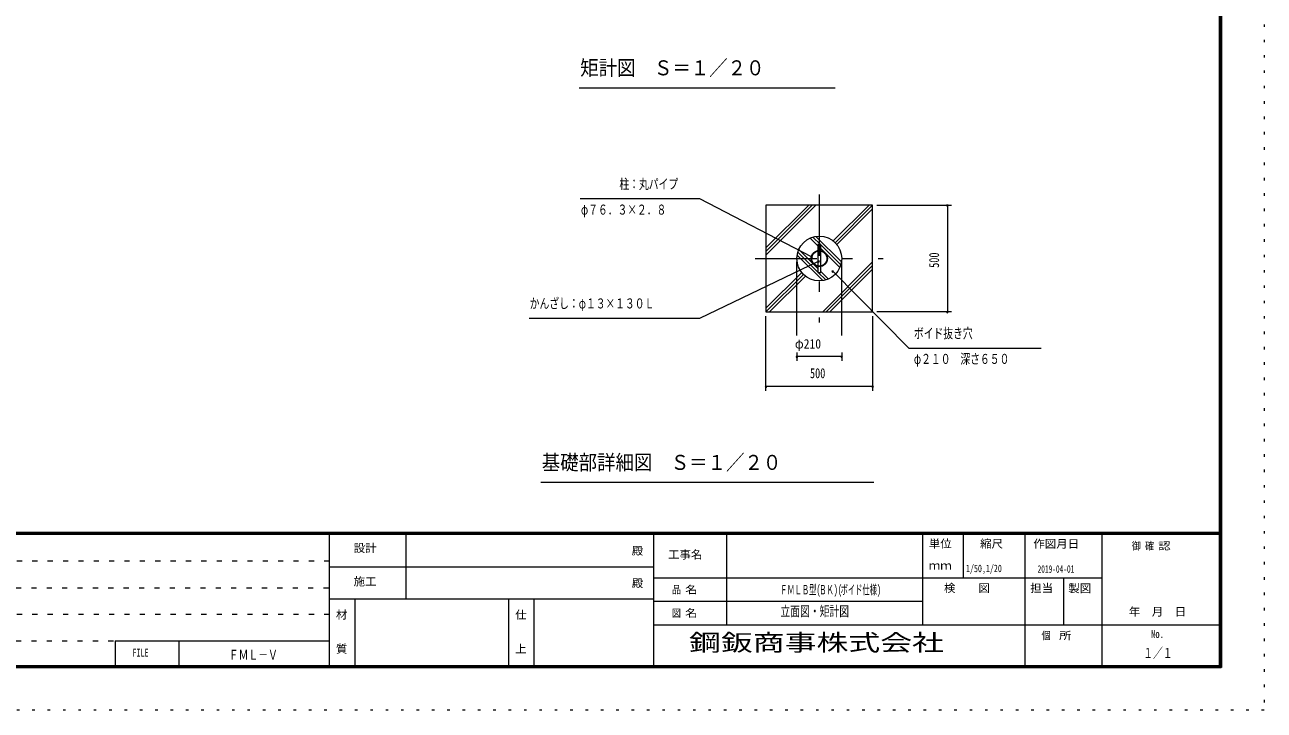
# Model space of a CAD drawing. Units: millimetres, scale not verified, with parts at other scales. Extents: x -23246 to 23254, y -10500 to 10500.
# Drawn here: x 8736 to 23254, y -10500 to -2465 of the extents above; entities that cross this region are included whole.
import ezdxf
from ezdxf.enums import TextEntityAlignment as Align

# ---------------------------------------------------------------- set-up
doc = ezdxf.new("R2010")
doc.units = ezdxf.units.MM
doc.header["$LTSCALE"] = 60
for name, pattern in [('USER1', [3, 1, -2]), ('USER3', [24, 12, -5, 2, -5]), ('USER4', [3, 0.5, -2.5])]:
    doc.linetypes.add(name, pattern=pattern)
doc.layers.add('0-1_0-F1TEXT', color=7, linetype='Continuous')
doc.layers.add('0-E_2-5DIM', color=7, linetype='Continuous')
for name, color, linetype, lineweight in [('0-6_2-03BODL', 7, 'Continuous', 18), ('0-8_2-23CENTER', 3, 'USER3', 18), ('0-A_2-53DIM', 3, 'Continuous', 18), ('0-B_2-63HATCH', 2, 'Continuous', 18), ('0-C_F-F4PAPAER', 5, 'Continuous', 18), ('0-D_F-E_J_ADD', 5, 'USER4', 18)]:
    doc.layers.add(name, color=color, linetype=linetype, lineweight=lineweight)
doc.styles.add('ＭＳ ゴシック', font='')
doc.styles.get('ＭＳ ゴシック').set_extended_font_data('MS Gothic')

msp = doc.modelspace()

# ---------------------------------------------------------------- linework, layer by layer
at = {"layer": '0-6_2-03BODL'}
for p, q in [((18026.08, -5118.2), (18026.08, -5291.94)), ((18058.58, -5291.94), (18058.58, -5118.2)), ((18026.08, -5299.05), (18026.08, -5367.57))]:
    msp.add_line(p, q, dxfattribs=at)
msp.add_lwpolyline([(17417.33, -5830.07), (18667.33, -5830.07), (18667.33, -4580.07), (17417.33, -4580.07)], close=True, dxfattribs=at)
for points in [[(18058.58, -5111.09), (18058.58, -5042.57), (18026.08, -5042.57), (18026.08, -5111.09)], [(18026.08, -5367.57), (18058.58, -5367.57), (18058.58, -5299.05)]]:
    msp.add_lwpolyline(points, dxfattribs=at)
for radius in [262.5, 95.38, 88.38]:
    msp.add_circle((18042.33, -5205.07), radius, dxfattribs=at)
at = {"layer": '0-8_2-23CENTER'}
for p, q in [((18042.33, -4455.07), (18042.33, -5955.07)), ((17292.33, -5205.07), (18792.33, -5205.07))]:
    msp.add_line(p, q, dxfattribs=at)
at = {"layer": '0-A_2-53DIM'}
for p, q in [((15229.83, -3205.07), (18229.83, -3205.07)), ((18717.33, -4580.07), (19592.33, -4580.07)), ((19552.33, -4580.07), (19532.33, -4580.07)), ((19542.33, -4580.07), (19542.33, -5830.07)), ((17962.79, -5184.85), (17942.79, -5184.85)), ((17779.83, -6106.69), (17779.83, -5245.5)), ((18044.3, -5235.59), (18024.3, -5235.59)), ((18209.1, -5354.98), (18189.1, -5354.98)), ((18304.83, -6106.69), (18304.83, -5245.5)), ((17417.33, -6755.07), (17417.33, -5880.07)), ((18667.33, -5880.07), (18667.33, -6755.07)), ((19592.33, -5830.07), (18717.33, -5830.07)), ((19552.33, -5830.07), (19532.33, -5830.07)), ((17789.83, -6355.07), (17769.83, -6355.07)), ((17779.83, -6305.07), (17779.83, -6405.07)), ((18304.83, -6355.07), (17779.83, -6355.07)), ((18314.83, -6355.07), (18294.83, -6355.07)), ((18304.83, -6305.07), (18304.83, -6405.07)), ((17427.33, -6705.07), (17407.33, -6705.07)), ((18667.33, -6705.07), (17417.33, -6705.07)), ((18677.33, -6705.07), (18657.33, -6705.07)), ((18679.83, -7830.07), (14779.83, -7830.07))]:
    msp.add_line(p, q, dxfattribs=at)
for points in [[(17952.79, -5184.85), (16642.33, -4505.07), (15242.33, -4505.07)], [(14642.33, -5905.07), (16642.33, -5905.07), (18034.29, -5235.59)], [(18199.1, -5354.98), (19092.34, -6255.07), (20642.33, -6255.07)]]:
    msp.add_lwpolyline(points, dxfattribs=at)
for centre in [(19542.33, -4580.07), (17952.79, -5184.85), (18034.3, -5235.59), (18199.1, -5354.98), (19542.33, -5830.07), (17779.83, -6355.07), (18304.83, -6355.07), (17417.33, -6705.07), (18667.33, -6705.07)]:
    msp.add_arc(centre, 10, 180, 0, dxfattribs=at)
at = {"layer": '0-B_2-63HATCH'}
for p, q in [((17917.8, -4580.07), (17417.34, -5080.54)), ((17417.34, -5122.96), (17960.23, -4580.07)), ((18002.65, -4580.07), (17417.34, -5165.39)), ((18205.52, -4999.46), (18624.91, -4580.07)), ((18667.33, -4580.07), (18227.95, -5019.46)), ((18247.95, -5041.88), (18667.33, -4622.49)), ((18026.08, -5054.47), (17936.48, -4964.86)), ((17967.5, -4953.46), (18056.61, -5042.57)), ((18301.73, -5245.27), (18002.13, -4945.66)), ((18058.58, -5044.54), (18293.94, -5279.9)), ((17782.93, -5164.87), (18082.53, -5464.47)), ((18026.08, -5365.59), (17790.73, -5130.24)), ((17802.12, -5099.21), (18026.08, -5323.17)), ((18282.54, -5310.93), (18058.58, -5086.97)), ((17836.72, -5368.25), (17417.34, -5787.64)), ((18117.16, -5456.68), (18028.06, -5367.57)), ((18058.58, -5355.67), (18148.19, -5445.28)), ((18667.33, -5244.75), (18082.01, -5830.07)), ((18124.44, -5830.07), (18667.33, -5287.17)), ((18667.33, -5329.6), (18166.87, -5830.07)), ((17417.34, -5830.07), (17856.72, -5390.69)), ((17879.15, -5410.68), (17459.76, -5830.07))]:
    msp.add_line(p, q, dxfattribs=at)
at = {"layer": '0-C_F-F4PAPAER'}
for p, q in [((22728.74, -8415), (-5921.25, -8415)), ((-5921.25, -8417.5), (22728.74, -8417.5)), ((22728.74, -8420), (-5921.25, -8420)), ((-5921.25, -8422.5), (22728.74, -8422.5)), ((22728.74, -8425), (-5921.25, -8425)), ((-5921.25, -8427.5), (22728.74, -8427.5)), ((22728.74, -8430), (-5921.25, -8430)), ((-5921.25, -8432.5), (22728.74, -8432.5)), ((22728.74, -8435), (-5921.25, -8435)), ((-5921.25, -8437.5), (22728.74, -8437.5)), ((22728.74, -8440), (-5921.25, -8440)), ((12303.75, -10000), (12303.75, -8440)), ((13203.75, -9200), (13203.75, -8440)), ((16103.75, -10000), (16103.75, -8440)), ((16953.75, -8440), (16953.75, -9500)), ((19253.75, -9500), (19253.75, -8440)), ((19728.75, -8440), (19728.75, -8950)), ((20453.75, -10000), (20453.75, -8440)), ((21353.75, -10000), (21353.75, -8440)), ((12303.75, -8820), (16103.75, -8820)), ((16103.75, -8950), (21353.75, -8950)), ((20903.74, -8950), (20903.74, -9500)), ((16103.75, -9200), (12303.75, -9200)), ((12603.75, -9200), (12603.75, -10000)), ((14403.75, -9200), (14403.75, -10000)), ((14703.74, -10000), (14703.74, -9200)), ((19253.75, -9225), (16103.75, -9225)), ((16103.75, -9500), (22753.74, -9500)), ((9795.75, -9688), (12303.75, -9688)), ((9795.75, -9688), (9795.75, -10000)), ((10545.75, -10000), (10545.75, -9688))]:
    msp.add_line(p, q, dxfattribs=at)
at = {"layer": '0-C_F-F4PAPAER', "color": 6, "linetype": 'USER1'}
for p, q in [((12303.75, -8752), (-5946.25, -8752)), ((-5946.25, -9064), (12303.75, -9064)), ((12303.75, -9376), (-5946.25, -9376)), ((-5946.25, -9688), (9795.75, -9688))]:
    msp.add_line(p, q, dxfattribs=at)
at = {"layer": '0-C_F-F4PAPAER'}
for points in [[(22753.74, -10000), (-5946.25, -10000), (-5946.25, 10100), (22753.74, 10100)], [(22751.24, -9997.5), (22751.24, 10097.5), (-5943.75, 10097.5), (-5943.75, -9997.5)], [(22748.74, -9995), (-5941.25, -9995), (-5941.25, 10095), (22748.74, 10095)], [(22746.24, -9992.5), (22746.24, 10092.5), (-5938.75, 10092.5), (-5938.75, -9992.5)], [(22743.74, -9990), (-5936.25, -9990), (-5936.25, 10090), (22743.74, 10090)], [(22741.24, -9987.5), (22741.24, 10087.5), (-5933.75, 10087.5), (-5933.75, -9987.5)], [(22738.74, -9985), (-5931.25, -9985), (-5931.25, 10085), (22738.74, 10085)], [(22736.25, -9982.5), (-5928.75, -9982.5), (-5928.75, 10082.5), (22736.25, 10082.5)], [(22733.74, -9980), (22733.74, 10080), (-5926.25, 10080), (-5926.25, -9980)], [(22731.24, -9977.5), (22731.24, 10077.5), (-5923.75, 10077.5), (-5923.75, -9977.5)], [(22728.74, -9975), (22728.74, 10075), (-5921.25, 10075), (-5921.25, -9975)]]:
    msp.add_lwpolyline(points, close=True, dxfattribs=at)
at = {"layer": '0-D_F-E_J_ADD'}
msp.add_lwpolyline([(23253.75, -10500), (-6446.25, -10500), (-6446.25, 10500), (23253.75, 10500)], close=True, dxfattribs=at)

# ---------------------------------------------------------------- texts
at = {"layer": '0-1_0-F1TEXT', "style": 'ＭＳ ゴシック'}
for s, height, width, p in [('1/50,1/20', 87.91, 0.65, (19760.93, -8907.7)), ('2019-04-01', 87.91, 0.6, (20598.98, -8914.98)), ('ＦＭＬＢ型(', 110.7, 0.55, (17582.48, -9175.5)), ('ＢＫ)(', 110.7, 0.55, (18041.75, -9175.5)), ('ボイド仕様)', 110.7, 0.55, (18292.27, -9175.5)), ('立面図・矩計図', 117.2, 0.7, (17586.75, -9432.74)), ('ＦＭＬ－Ｖ', 117.2, 0.7, (11125.5, -9944)), ('１／１', 117.2, 0.7, (21836.74, -9922.49))]:
    msp.add_text(s, height=height, dxfattribs=dict(at, width=width)).set_placement(p, align=Align.BOTTOM_LEFT)
at = {"layer": '0-A_2-53DIM', "color": 7, "style": 'ＭＳ ゴシック'}
for s, height, width, p in [('矩計図\u3000Ｓ＝１／２０', 175.8, 0.9, (15241.83, -3110.42)), ('柱：丸パイプ', 117.2, 0.7, (15700.33, -4425.3)), ('φ７６．３×２．８', 117.2, 0.7, (15250.33, -4725.31)), ('かんざし：φ１３×１３０Ｌ', 117.2, 0.7, (14650.33, -5825.3)), ('ボイド抜き穴', 117.2, 0.7, (19150.33, -6175.3)), ('φ210', 110.7, 0.9, (17756.58, -6293.07)), ('φ２１０\u3000深さ６５０', 117.2, 0.7, (19150.33, -6475.3)), ('500', 117.2, 0.75, (17933.35, -6643.07)), ('基礎部詳細図\u3000Ｓ＝１／２０', 175.8, 0.9, (14791.84, -7735.42))]:
    msp.add_text(s, height=height, dxfattribs=dict(at, width=width)).set_placement(p, align=Align.BOTTOM_LEFT)
at = {"layer": '0-A_2-53DIM', "color": 7, "style": 'ＭＳ ゴシック', "width": 0.75}
msp.add_text('500', height=117.2, rotation=90, dxfattribs=at).set_placement((19480.33, -5314.05), align=Align.BOTTOM_LEFT)
at = {"layer": '0-C_F-F4PAPAER', "color": 7, "style": 'ＭＳ ゴシック'}
for s, height, width, p in [('設計', 93.77, 1.05, (12587.65, -8674.23)), ('単位', 93.77, 1.05, (19325.15, -8623.69)), ('縮尺', 93.77, 1.05, (19925.15, -8623.69)), ('作図月日', 93.77, 1.05, (20549.04, -8624.71)), ('御 ', 88.56, 0.85, (21702.9, -8644.83)), ('確 ', 88.56, 0.85, (21857.28, -8644.83)), ('認', 88.56, 1.2, (22011.67, -8644.83)), ('殿', 93.77, 1.05, (15845.15, -8706.19)), ('工事名', 93.77, 1.05, (16270.15, -8751.19)), ('ｍｍ', 93.77, 1.05, (19325.15, -8878.69)), ('施工', 93.77, 1.05, (12587.65, -9066.19)), ('殿', 93.77, 1.05, (15845.15, -9086.19)), ('品 ', 88.56, 0.85, (16316.4, -9157.9)), ('名', 88.56, 1.2, (16470.78, -9157.9)), ('検\u3000\u3000図', 93.77, 1.05, (19502.65, -9143.69)), ('担当', 93.77, 1.05, (20512.65, -9143.69)), ('製図', 93.77, 1.05, (20958.63, -9146.14)), ('\u3000年\u3000月\u3000日', 93.77, 1.05, (21533.89, -9420.62)), ('材', 93.77, 1.05, (12380.15, -9456.19)), ('仕', 93.77, 1.05, (14480.15, -9456.19)), ('図 ', 88.56, 0.85, (16316.4, -9432.9)), ('名', 88.56, 1.2, (16470.78, -9432.9)), ('個  ', 88.56, 0.85, (20645.15, -9695.4)), ('所', 88.56, 1.2, (20850.99, -9695.4)), ('No.', 93.77, 0.8, (21927.65, -9681.19)), ('質', 93.77, 1.05, (12380.15, -9856.19)), ('上', 93.77, 1.05, (14480.15, -9856.19)), ('FILE', 93.77, 0.7, (9998.4, -9900.19))]:
    msp.add_text(s, height=height, dxfattribs=dict(at, width=width)).set_placement(p, align=Align.BOTTOM_LEFT)
at = {"layer": '0-E_2-5DIM', "style": 'ＭＳ ゴシック', "width": 1.4}
msp.add_text('鋼鈑商事株式会社', height=195.4, dxfattribs=at).set_placement((16516.96, -9863.48), align=Align.BOTTOM_LEFT)

doc.saveas('drawing.dxf')
